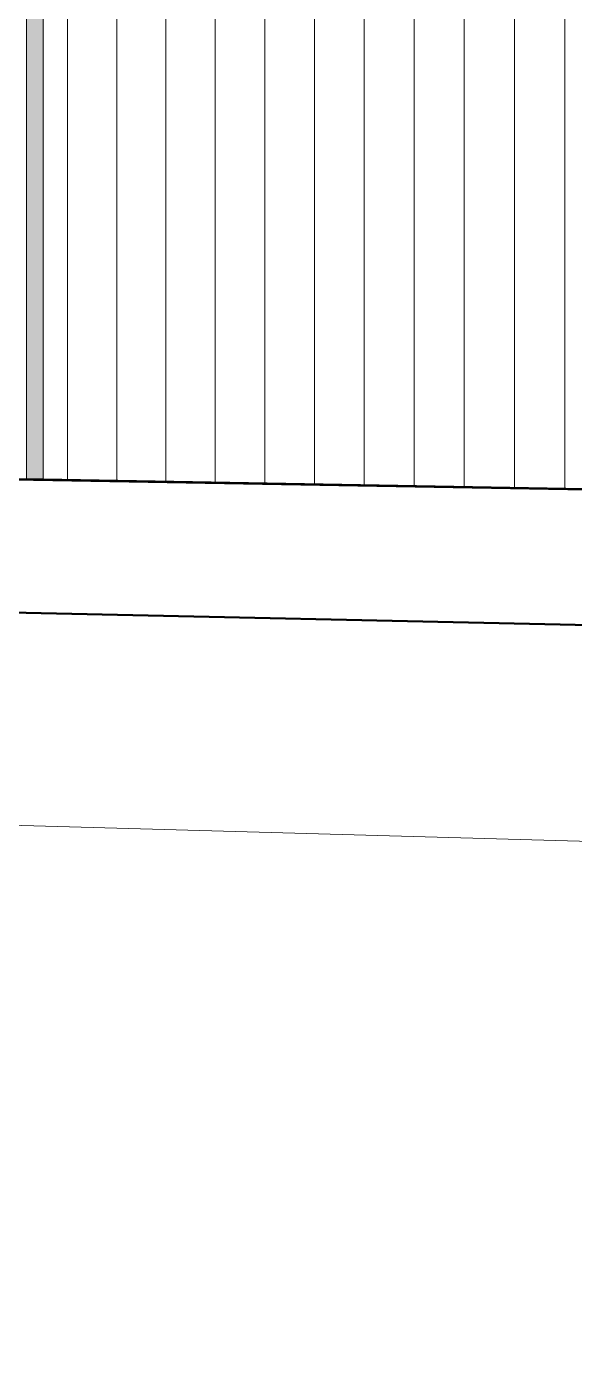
# Model space of a CAD drawing. Header units: inches. Extents: x 31155.6 to 31160.43, y 58.98 to 66.18.
# Drawn here: x 31159.4875 to 31159.5144, y 65.9282 to 65.9937 of the extents above; entities that cross this region are included whole.
import ezdxf

# ---------------------------------------------------------------- set-up
doc = ezdxf.new("R2010")
doc.units = ezdxf.units.IN
doc.header["$MEASUREMENT"] = 0
doc.linetypes.add('Center 1_4_', pattern=[0.53125, 0.25, -0.09375, 0.09375, -0.09375])
doc.linetypes.add('Hidden', pattern=[0.28125, 0.1875, -0.09375])
for name, color, linetype, lineweight in [('A-GLAZ-CWMG', 51, 'Continuous', 9), ('A-PROP-SBCK', 71, 'Hidden', 50), ('A-WALL-PATT', 111, 'Continuous', 13), ('C-TOPO', 7, 'Continuous', 9), ('L-SITE-WALL', 31, 'Continuous', 13), ('PROP', 3, 'Center 1_4_', 9)]:
    doc.layers.add(name, color=color, linetype=linetype, lineweight=lineweight)

# ---------------------------------------------------------------- blocks, each defined once
blk = doc.blocks.new('FP_100-Looking South West')
at = {"layer": 'A-WALL-PATT', "lineweight": 9}
for p, q in [((-31660.707161, 65.971156), (-31660.707161, 66.034526)), ((-31660.704697, 65.971113), (-31660.704697, 66.034577)), ((-31660.702225, 65.971069), (-31660.702225, 66.034629)), ((-31660.699746, 65.971026), (-31660.699746, 66.034681)), ((-31660.724208, 65.971454), (-31660.724208, 66.034169)), ((-31660.721794, 65.971412), (-31660.721794, 66.034219)), ((-31660.719374, 65.971369), (-31660.719374, 66.03427)), ((-31660.716946, 65.971327), (-31660.716946, 66.034321)), ((-31660.71451, 65.971284), (-31660.71451, 66.034372)), ((-31660.712068, 65.971242), (-31660.712068, 66.034423)), ((-31660.709618, 65.971199), (-31660.709618, 66.034474))]:
    blk.add_line(p, q, dxfattribs=at)

msp = doc.modelspace()

# ---------------------------------------------------------------- hatches: boundary and pattern name
at = {"layer": 'A-GLAZ-CWMG'}
msp.add_hatch(color=256, dxfattribs=at).paths.add_polyline_path([(31159.488349, 65.971476), (31159.488349, 66.123165), (31159.487497, 66.121824), (31159.487497, 65.971491)], flags=0)

# ---------------------------------------------------------------- linework, layer by layer
for p, q in [((31159.487497, 65.971491), (31159.487497, 66.121824)), ((31159.488306, 65.971477), (31159.487497, 65.971491))]:
    msp.add_line(p, q, dxfattribs=at)
at = {"layer": 'A-PROP-SBCK', "linetype": 'Continuous'}
for p, q in [((31160.42874, 65.954946), (31159.310129, 65.974543)), ((31160.427861, 65.944627), (31159.310628, 65.96869))]:
    msp.add_line(p, q, dxfattribs=at)
at = {"layer": 'C-TOPO'}
for p, q in [((31159.902862, 65.964217), (31159.358659, 65.973735)), ((31159.358659, 65.973735), (31159.902862, 65.964217))]:
    msp.add_line(p, q, dxfattribs=at)
at = {"layer": 'L-SITE-WALL'}
for p, q in [((31159.488307, 66.123169), (31159.488307, 65.971475)), ((31159.488307, 65.971475), (31159.902758, 65.964228))]:
    msp.add_line(p, q, dxfattribs=at)
at = {"layer": 'PROP', "linetype": 'Continuous'}
msp.add_line((31160.42646, 65.928177), (31159.311424, 65.959344), dxfattribs=at)

# ---------------------------------------------------------------- block references
at = {"layer": 'L-SITE-WALL', "lineweight": 9}
msp.add_blockref('FP_100-Looking South West', (62820.213719, 0), dxfattribs=at)

doc.saveas('drawing.dxf')
